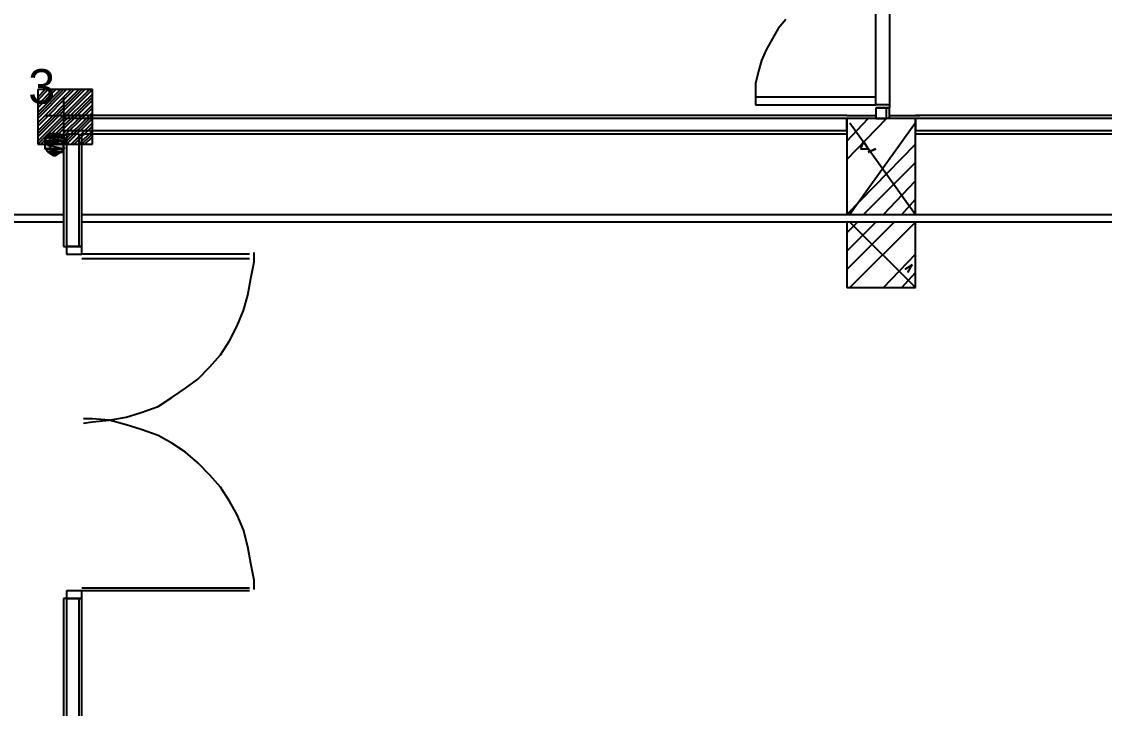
# Model space of a CAD drawing. Header units: millimetres. Extents: x 5 to 415, y 48 to 251.
# Drawn here: x 107.92 to 120.46, y 96.61 to 104.55 of the extents above; entities that cross this region are included whole.
import ezdxf

# ---------------------------------------------------------------- set-up
doc = ezdxf.new("R2010")
doc.units = ezdxf.units.MM
for name, color, linetype in [('H', 7, 'Continuous'), ('P', 7, 'Continuous'), ('T', 7, 'Continuous')]:
    doc.layers.add(name, color=color, linetype=linetype)

msp = doc.modelspace()

# ---------------------------------------------------------------- hatches: boundary and pattern name
at = {"layer": 'H', "linetype": 'Continuous'}
for points in [[(108.197, 103.17), (108.197, 103.205), (108.409, 103.205), (108.409, 103.17), (108.197, 103.17)], [(108.197, 103.135), (108.197, 103.17), (108.409, 103.17), (108.409, 103.135), (108.197, 103.135)], [(108.25, 103.205), (108.25, 103.258), (108.373, 103.258), (108.373, 103.205), (108.25, 103.205)], [(108.197, 103.082), (108.197, 103.135), (108.409, 103.135), (108.409, 103.082), (108.197, 103.082)], [(108.25, 103.046), (108.197, 103.082), (108.409, 103.082), (108.409, 103.046), (108.25, 103.046)], [(108.285, 102.993), (108.25, 103.046), (108.373, 103.046), (108.32, 102.993), (108.285, 102.993)]]:
    msp.add_hatch(color=256, dxfattribs=at).paths.add_polyline_path(points)

# ---------------------------------------------------------------- linework, layer by layer
at = {"layer": 'P'}
for points in [[(117.81, 103.681), (117.81, 106.468)], [(117.969, 106.468), (117.969, 103.558)], [(116.769, 104.581), (116.681, 104.475)], [(116.681, 104.475), (116.611, 104.352)], [(116.611, 104.352), (116.54, 104.228)], [(116.54, 104.228), (116.487, 104.105)], [(116.487, 104.105), (116.452, 103.981)], [(116.452, 103.981), (116.417, 103.84)], [(108.109, 103.681), (108.197, 103.77)], [(108.197, 103.77), (108.109, 103.681)], [(108.109, 103.681), (108.197, 103.77)], [(108.109, 103.646), (108.232, 103.77)], [(108.232, 103.77), (108.109, 103.646)], [(108.109, 103.646), (108.232, 103.77)], [(108.109, 103.593), (108.285, 103.77)], [(108.285, 103.77), (108.109, 103.593)], [(108.109, 103.593), (108.285, 103.77)], [(108.109, 103.558), (108.32, 103.77)], [(108.32, 103.77), (108.109, 103.558)], [(108.109, 103.558), (108.32, 103.77)], [(108.109, 103.505), (108.373, 103.77)], [(108.373, 103.77), (108.109, 103.505)], [(108.109, 103.505), (108.373, 103.77)], [(108.109, 103.47), (108.409, 103.77)], [(108.409, 103.77), (108.109, 103.47)], [(108.109, 103.47), (108.409, 103.77)], [(108.109, 103.434), (108.444, 103.77)], [(108.444, 103.77), (108.109, 103.434)], [(108.109, 103.434), (108.444, 103.77)], [(108.109, 103.382), (108.497, 103.77)], [(108.497, 103.77), (108.109, 103.382)], [(108.109, 103.382), (108.497, 103.77)], [(108.109, 103.346), (108.532, 103.77)], [(108.532, 103.77), (108.109, 103.346)], [(108.109, 103.346), (108.532, 103.77)], [(108.109, 103.293), (108.585, 103.77)], [(108.585, 103.77), (108.109, 103.293)], [(108.109, 103.293), (108.585, 103.77)], [(108.109, 103.258), (108.62, 103.77)], [(108.62, 103.77), (108.109, 103.258)], [(108.109, 103.258), (108.62, 103.77)], [(108.109, 103.223), (108.656, 103.77)], [(108.656, 103.77), (108.109, 103.223)], [(108.109, 103.223), (108.656, 103.77)], [(108.109, 103.17), (108.708, 103.77)], [(108.708, 103.77), (108.109, 103.17)], [(108.109, 103.17), (108.708, 103.77)], [(108.109, 103.135), (108.744, 103.77)], [(108.744, 103.77), (108.109, 103.135)], [(108.109, 103.135), (108.744, 103.77)], [(108.744, 103.77), (108.109, 103.77)], [(108.109, 103.77), (108.109, 103.135)], [(108.744, 103.135), (108.744, 103.77)], [(116.417, 103.84), (116.417, 103.699)], [(108.144, 103.135), (108.744, 103.717)], [(108.744, 103.717), (108.144, 103.135)], [(108.144, 103.135), (108.744, 103.717)], [(108.197, 103.135), (108.744, 103.681)], [(108.744, 103.681), (108.197, 103.135)], [(108.197, 103.135), (108.744, 103.681)], [(108.232, 103.135), (108.744, 103.646)], [(108.744, 103.646), (108.232, 103.135)], [(108.232, 103.135), (108.744, 103.646)], [(108.409, 103.681), (108.409, 103.223)], [(116.417, 103.699), (116.417, 103.611)], [(116.417, 103.681), (116.417, 103.593)], [(117.81, 103.681), (116.417, 103.681)], [(117.81, 103.681), (116.417, 103.681)], [(116.417, 103.681), (116.417, 103.593)], [(117.81, 103.593), (117.81, 103.681)], [(117.81, 103.593), (117.81, 103.681)], [(108.285, 103.135), (108.744, 103.593)], [(108.744, 103.593), (108.285, 103.135)], [(108.285, 103.135), (108.744, 103.593)], [(108.32, 103.135), (108.744, 103.558)], [(108.744, 103.558), (108.32, 103.135)], [(108.32, 103.135), (108.744, 103.558)], [(116.417, 103.593), (117.81, 103.593)], [(116.417, 103.593), (117.81, 103.593)], [(117.969, 103.593), (117.81, 103.593)], [(117.81, 103.558), (117.81, 103.434)], [(117.81, 103.558), (117.81, 103.434)], [(117.81, 103.558), (117.969, 103.558)], [(117.969, 103.558), (117.81, 103.558)], [(117.934, 103.558), (117.845, 103.558)], [(117.845, 103.558), (117.934, 103.558)], [(117.934, 103.558), (117.845, 103.558)], [(117.845, 103.558), (117.934, 103.558)], [(117.845, 103.558), (117.934, 103.558)], [(117.934, 103.434), (117.934, 103.558)], [(117.969, 103.434), (117.969, 103.558)], [(108.197, 103.47), (108.656, 103.47)], [(108.373, 103.135), (108.744, 103.505)], [(108.744, 103.505), (108.373, 103.135)], [(108.373, 103.135), (108.744, 103.505)], [(108.409, 103.135), (108.744, 103.47)], [(108.744, 103.47), (108.409, 103.135)], [(108.409, 103.135), (108.744, 103.47)], [(117.475, 103.47), (108.409, 103.47)], [(108.409, 103.434), (108.409, 103.293)], [(117.475, 103.434), (108.409, 103.434)], [(108.444, 103.135), (108.744, 103.434)], [(108.744, 103.434), (108.444, 103.135)], [(108.444, 103.135), (108.744, 103.434)], [(117.475, 103.47), (117.81, 103.47)], [(117.475, 103.17), (117.722, 103.434)], [(117.475, 102.958), (117.934, 103.434)], [(118.269, 103.434), (117.475, 103.434)], [(117.475, 103.434), (117.475, 102.323)], [(117.475, 103.293), (117.475, 103.434)], [(117.81, 103.434), (117.934, 103.434)], [(117.969, 103.47), (118.322, 103.47)], [(129.152, 103.47), (118.269, 103.47)], [(118.269, 102.323), (118.269, 103.434)], [(118.269, 103.434), (118.269, 103.293)], [(129.152, 103.434), (118.269, 103.434)], [(117.475, 103.293), (108.409, 103.293)], [(108.409, 103.293), (108.409, 101.953)], [(108.497, 103.135), (108.744, 103.382)], [(108.744, 103.382), (108.497, 103.135)], [(108.497, 103.135), (108.744, 103.382)], [(108.532, 103.135), (108.744, 103.346)], [(108.744, 103.346), (108.532, 103.135)], [(108.532, 103.135), (108.744, 103.346)], [(108.585, 103.135), (108.744, 103.293)], [(108.744, 103.293), (108.585, 103.135)], [(108.585, 103.135), (108.744, 103.293)], [(117.51, 103.382), (118.269, 102.323)], [(118.269, 103.382), (117.51, 102.323)], [(128.94, 103.293), (118.269, 103.293)], [(108.409, 103.223), (108.197, 103.223)], [(108.197, 103.223), (108.232, 103.223)], [(108.409, 103.223), (108.197, 103.223)], [(108.197, 103.223), (108.409, 103.17)], [(108.197, 103.223), (108.409, 103.17)], [(108.197, 103.17), (108.197, 103.223)], [(108.409, 103.17), (108.197, 103.17)], [(108.409, 103.17), (108.197, 103.17)], [(108.197, 103.17), (108.409, 103.17)], [(108.197, 103.17), (108.409, 103.17)], [(108.409, 103.17), (108.197, 103.17)], [(108.409, 103.17), (108.197, 103.17)], [(108.197, 103.17), (108.409, 103.135)], [(108.197, 103.17), (108.409, 103.135)], [(108.197, 103.135), (108.197, 103.17)], [(108.373, 103.258), (108.232, 103.258)], [(108.232, 103.258), (108.285, 103.258)], [(108.373, 103.258), (108.232, 103.258)], [(108.232, 103.258), (108.373, 103.223)], [(108.232, 103.258), (108.373, 103.223)], [(108.232, 103.223), (108.232, 103.258)], [(108.373, 103.223), (108.232, 103.223)], [(108.409, 103.223), (108.232, 103.223)], [(108.232, 103.223), (108.409, 103.223)], [(108.409, 103.223), (108.232, 103.223)], [(108.232, 103.223), (108.373, 103.223)], [(108.409, 103.223), (108.232, 103.223)], [(108.232, 103.223), (108.409, 103.223)], [(108.232, 103.223), (108.409, 103.223)], [(108.25, 103.205), (108.232, 103.135)], [(108.32, 103.258), (108.25, 103.205)], [(108.285, 103.258), (108.32, 103.258)], [(108.32, 103.258), (108.285, 103.258)], [(108.32, 103.258), (108.285, 103.258)], [(108.285, 103.258), (108.32, 103.258)], [(108.285, 103.258), (108.373, 103.258)], [(108.409, 103.24), (108.32, 103.258)], [(108.32, 103.258), (108.373, 103.258)], [(108.373, 103.258), (108.32, 103.258)], [(108.373, 103.223), (108.373, 103.258)], [(108.373, 103.223), (108.409, 103.223)], [(108.444, 103.152), (108.409, 103.24)], [(108.409, 103.223), (108.409, 103.223)], [(108.409, 103.17), (108.409, 103.223)], [(108.409, 103.17), (108.409, 103.17)], [(108.409, 103.17), (108.409, 103.17)], [(108.409, 103.135), (108.409, 103.17)], [(108.444, 103.258), (108.585, 103.258)], [(108.444, 103.258), (108.444, 101.953)], [(108.585, 103.258), (108.585, 101.953)], [(108.62, 103.135), (108.744, 103.258)], [(108.744, 103.258), (108.62, 103.135)], [(108.62, 103.135), (108.744, 103.258)], [(108.62, 103.258), (117.475, 103.258)], [(108.62, 101.953), (108.62, 103.258)], [(108.656, 103.135), (108.744, 103.223)], [(108.744, 103.223), (108.656, 103.135)], [(108.656, 103.135), (108.744, 103.223)], [(117.669, 103.17), (117.634, 103.082)], [(117.722, 103.082), (117.669, 103.17)], [(118.269, 103.258), (128.94, 103.258)], [(108.109, 103.135), (108.744, 103.135)], [(108.409, 103.135), (108.197, 103.135)], [(108.409, 103.135), (108.197, 103.135)], [(108.197, 103.135), (108.409, 103.135)], [(108.197, 103.135), (108.409, 103.135)], [(108.409, 103.135), (108.197, 103.135)], [(108.409, 103.135), (108.197, 103.135)], [(108.197, 103.135), (108.409, 103.082)], [(108.197, 103.135), (108.409, 103.082)], [(108.197, 103.082), (108.197, 103.135)], [(108.409, 103.082), (108.197, 103.082)], [(108.409, 103.082), (108.197, 103.082)], [(108.197, 103.082), (108.409, 103.082)], [(108.197, 103.082), (108.409, 103.082)], [(108.409, 103.082), (108.197, 103.082)], [(108.409, 103.082), (108.197, 103.082)], [(108.197, 103.082), (108.409, 103.046)], [(108.197, 103.082), (108.409, 103.046)], [(108.232, 103.046), (108.197, 103.082)], [(108.232, 103.135), (108.285, 103.064)], [(108.409, 103.046), (108.232, 103.046)], [(108.373, 103.046), (108.232, 103.046)], [(108.232, 103.046), (108.373, 103.046)], [(108.232, 103.046), (108.373, 103.046)], [(108.373, 103.046), (108.232, 103.046)], [(108.373, 103.046), (108.232, 103.046)], [(108.232, 103.046), (108.373, 103.046)], [(108.373, 103.046), (108.232, 103.046)], [(108.232, 103.046), (108.409, 103.046)], [(108.373, 103.046), (108.232, 103.046)], [(108.232, 103.046), (108.32, 103.011)], [(108.232, 103.046), (108.32, 103.011)], [(108.285, 103.011), (108.232, 103.046)], [(108.285, 103.064), (108.373, 103.046)], [(108.32, 103.011), (108.373, 103.046)], [(108.373, 103.046), (108.426, 103.099)], [(108.373, 103.046), (108.373, 103.046)], [(108.373, 103.046), (108.373, 103.046)], [(108.409, 103.046), (108.373, 103.046)], [(108.409, 103.135), (108.409, 103.135)], [(108.409, 103.135), (108.409, 103.135)], [(108.409, 103.082), (108.409, 103.135)], [(108.409, 103.082), (108.409, 103.082)], [(108.409, 103.082), (108.409, 103.082)], [(108.409, 103.046), (108.409, 103.082)], [(117.475, 102.323), (118.269, 103.135)], [(117.634, 103.082), (117.722, 103.082)], [(117.81, 103.082), (117.722, 103.046)], [(117.722, 103.046), (117.81, 103.082)], [(108.32, 103.011), (108.285, 103.011)], [(108.285, 103.011), (108.32, 103.011)], [(108.32, 103.011), (108.285, 103.011)], [(108.32, 103.011), (108.32, 103.011)], [(108.32, 103.011), (108.32, 103.011)], [(117.669, 102.323), (118.269, 102.923)], [(117.898, 102.323), (118.269, 102.711)], [(118.11, 102.323), (118.269, 102.5)], [(105.11, 102.323), (108.409, 102.323)], [(108.62, 102.323), (117.475, 102.323)], [(117.475, 102.323), (118.269, 102.323)], [(118.269, 102.323), (130.634, 102.323)], [(108.409, 102.235), (105.11, 102.235)], [(117.475, 102.235), (108.62, 102.235)], [(117.475, 102.112), (117.598, 102.235)], [(117.475, 101.9), (117.81, 102.235)], [(117.475, 101.688), (118.022, 102.235)], [(118.269, 102.235), (117.475, 102.235)], [(117.475, 102.235), (117.475, 101.477)], [(117.51, 102.235), (118.269, 101.477)], [(118.269, 102.235), (117.51, 101.477)], [(118.269, 101.477), (118.269, 102.235)], [(130.634, 102.235), (118.269, 102.235)], [(108.409, 101.953), (108.62, 101.953)], [(108.62, 101.953), (108.444, 101.953)], [(108.444, 101.953), (108.444, 101.865)], [(108.585, 101.953), (108.444, 101.953)], [(108.585, 101.953), (108.444, 101.953)], [(108.62, 101.865), (108.62, 101.953)], [(108.444, 101.865), (108.62, 101.865)], [(110.561, 101.865), (108.62, 101.865)], [(110.561, 101.865), (108.62, 101.865)], [(108.62, 101.812), (110.561, 101.812)], [(108.62, 101.812), (110.561, 101.812)], [(110.578, 101.582), (110.613, 101.776)], [(110.613, 101.776), (110.613, 101.882)], [(117.898, 101.477), (118.269, 101.865)], [(118.11, 101.477), (118.269, 101.653)], [(118.233, 101.741), (118.145, 101.688)], [(118.181, 101.653), (118.233, 101.741)], [(110.543, 101.388), (110.578, 101.582)], [(110.49, 101.212), (110.543, 101.388)], [(117.475, 101.477), (118.269, 101.477)], [(110.419, 101.036), (110.49, 101.212)], [(110.331, 100.859), (110.419, 101.036)], [(110.225, 100.7), (110.331, 100.859)], [(110.102, 100.559), (110.225, 100.7)], [(109.961, 100.418), (110.102, 100.559)], [(109.82, 100.312), (109.961, 100.418)], [(109.661, 100.207), (109.82, 100.312)], [(109.502, 100.101), (109.661, 100.207)], [(109.132, 99.977), (109.308, 100.03)], [(109.308, 100.03), (109.502, 100.101)], [(108.744, 99.96), (108.638, 99.96)], [(108.638, 99.907), (108.744, 99.924)], [(108.938, 99.942), (108.744, 99.96)], [(108.744, 99.924), (108.938, 99.942)], [(108.938, 99.942), (109.132, 99.977)], [(109.132, 99.889), (108.938, 99.942)], [(109.308, 99.836), (109.132, 99.889)], [(109.502, 99.766), (109.308, 99.836)], [(109.661, 99.677), (109.502, 99.766)], [(109.82, 99.572), (109.661, 99.677)], [(109.961, 99.448), (109.82, 99.572)], [(110.102, 99.307), (109.961, 99.448)], [(110.225, 99.166), (110.102, 99.307)], [(110.331, 99.007), (110.225, 99.166)], [(110.419, 98.848), (110.331, 99.007)], [(110.49, 98.672), (110.419, 98.848)], [(110.543, 98.478), (110.49, 98.672)], [(110.578, 98.284), (110.543, 98.478)], [(110.613, 98.09), (110.578, 98.284)], [(110.613, 97.984), (110.613, 98.09)], [(108.62, 97.966), (108.444, 97.966)], [(108.444, 97.966), (108.444, 97.878)], [(108.62, 98.002), (110.561, 98.002)], [(110.561, 97.966), (108.62, 97.966)], [(108.62, 97.878), (108.62, 97.966)], [(108.409, 97.878), (108.409, 86.325)], [(108.62, 97.878), (108.409, 97.878)], [(108.444, 97.878), (108.444, 86.325)], [(108.444, 97.878), (108.585, 97.878)], [(108.585, 97.878), (108.444, 97.878)], [(108.444, 97.878), (108.585, 97.878)], [(108.444, 97.878), (108.62, 97.878)], [(108.444, 97.878), (108.585, 97.878)], [(108.444, 97.878), (108.585, 97.878)], [(108.585, 97.878), (108.585, 86.325)], [(108.62, 86.325), (108.62, 97.878)]]:
    msp.add_lwpolyline(points, dxfattribs=at)

# ---------------------------------------------------------------- texts
at = {"layer": 'T', "insert": (108, 103.6), "char_height": 0.4, "attachment_point": 7}
msp.add_mtext('{\\fArial|b0|i0|c0|p18;3}', dxfattribs=at)

doc.saveas('drawing.dxf')
